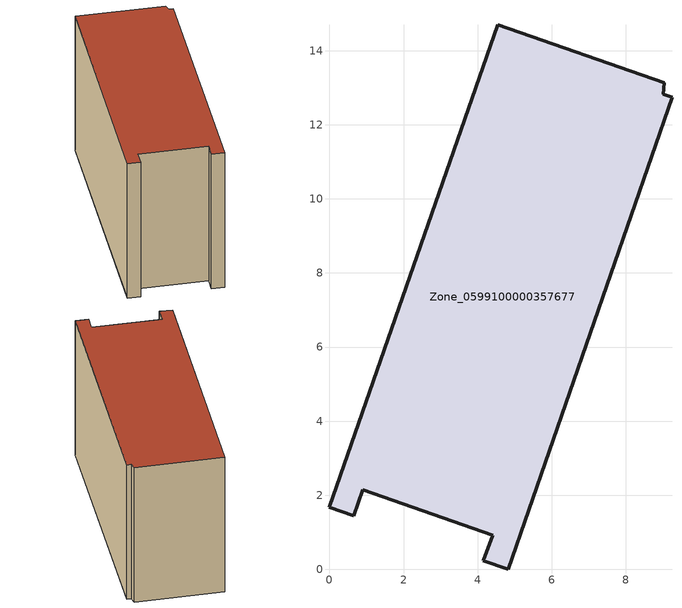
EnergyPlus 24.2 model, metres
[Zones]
Zone_0599100000357677
 floor ground (C_G): 4.4,0.92 0.9,2.15 0.66,1.45 0,1.68 4.54,14.7 9.04,13.13 9.01,12.82 9.24,12.74 4.83,0 4.15,0.23 z0
 wall outside (C_F): 0.9,2.15 4.4,0.92 4.15,0.23 4.83,0 9.24,12.74 9.01,12.82 9.04,13.13 4.54,14.7 0,1.68 0.66,1.45 0.9,2.15 z0:8.36
 roof outside (C_R): 9.24,12.74 9.01,12.82 9.04,13.13 4.54,14.7 0,1.68 0.66,1.45 0.9,2.15 4.4,0.92 4.15,0.23 4.83,0 z8.36
[BUILDING]
Pand.0599100000357677: North Axis=0; Terrain=City; Loads Convergence Tolerance Value=0.04; Temperature Convergence Tolerance Value=0.4; Solar Distribution=FullExterior; Maximum Number of Warmup Days=25; Minimum Number of Warmup Days=1
[Site:Location]
Rotterdam.The.Hague.AP_ZH_NLD Design_Conditions: Latitude=51.96; Longitude=4.45; Time Zone=1; Elevation=-4.5
[SITE:GROUNDTEMPERATURE:BUILDINGSURFACE]
18, 18, 18, 18, 18, 18, 18, 18, 18, 18, 18, 18
[MATERIAL] Thermal Absorptance=0.9; Solar Absorptance=0.7; Visible Absorptance=0.7
Name | Roughness | Thickness | Conductivity | Density | Specific Heat
G.TI.1992-2005 | MediumSmooth | 0.15 | 0.06 | 540 | 1210
F.TI.1992-2005 | Rough | 0.3 | 0.12 | 1920 | 840
R.TI.1992-2005 | MediumRough | 0.2 | 0.08 | 1500 | 1000
[CONSTRUCTION]
C_G: G.TI.1992-2005
C_F: F.TI.1992-2005
C_R: R.TI.1992-2005
[ZONE]
Zone_0599100000357677: Type=1; Multiplier=1; Ceiling Height=Autocalculate; Volume=Autocalculate; Floor Area=autocalculate; Part of Total Floor Area=Yes
[ZONEINFILTRATION:DESIGNFLOWRATE]
Infil_Zone_0599100000357677: Zone or ZoneList or Space or SpaceList=Zone_0599100000357677; Schedule=AlwaysOn; Design Flow Rate Calculation Method=Flow/Area; Flow Rate per Floor Area=0.0015; Constant Term Coefficient=1; Temperature Term Coefficient=0; Velocity Term Coefficient=0; Velocity Squared Term Coefficient=0
[HVACTEMPLATE:ZONE:IDEALLOADSAIRSYSTEM]
Zone_0599100000357677: Maximum Heating Supply Air Temperature=50; Minimum Cooling Supply Air Temperature=13; Maximum Heating Supply Air Humidity Ratio=0.0156; Minimum Cooling Supply Air Humidity Ratio=0.0077; Heating Limit=NoLimit; Cooling Limit=NoLimit; Dehumidification Control Type=ConstantSensibleHeatRatio; Cooling Sensible Heat Ratio=0.7; Dehumidification Setpoint=60; Humidification Control Type=None; Humidification Setpoint=30; Outdoor Air Method=None; Outdoor Air Flow Rate per Person=0.00944; Outdoor Air Flow Rate per Zone Floor Area=0; Outdoor Air Flow Rate per Zone=0; Demand Controlled Ventilation Type=None; Outdoor Air Economizer Type=NoEconomizer; Heat Recovery Type=None; Sensible Heat Recovery Effectiveness=0.7; Latent Heat Recovery Effectiveness=0.65
[ZONECONTROL:THERMOSTAT]
ThermostatControl_Zone_0599100000357677: Zone or ZoneList=Zone_0599100000357677; Control Type Schedule=DualSetpointControlType; Control 1=Thermostat_Zone_0599100000357677; Temperature Difference Between Cutout And Setpoint=0
[THERMOSTATSETPOINT:DUALSETPOINT]
Thermostat_Zone_0599100000357677: Heating Setpoint Temperature Schedule=HeatingSetpoint_Zone_0599100000357677; Cooling Setpoint Temperature Schedule=CoolingSetpoint_Zone_0599100000357677
[SCHEDULE:COMPACT]
HeatingSetpoint_Zone_0599100000357677: Through: 12/31, For: AllDays, Until: 24:00, 21
CoolingSetpoint_Zone_0599100000357677: Through: 12/31, For: AllDays, Until: 24:00, 24
DualSetpointControlType: Through: 12/31, For: AllDays, Until: 24:00, 4
AlwaysOn: Through: 12/31, For: AllDays, Until: 24:00, 1
